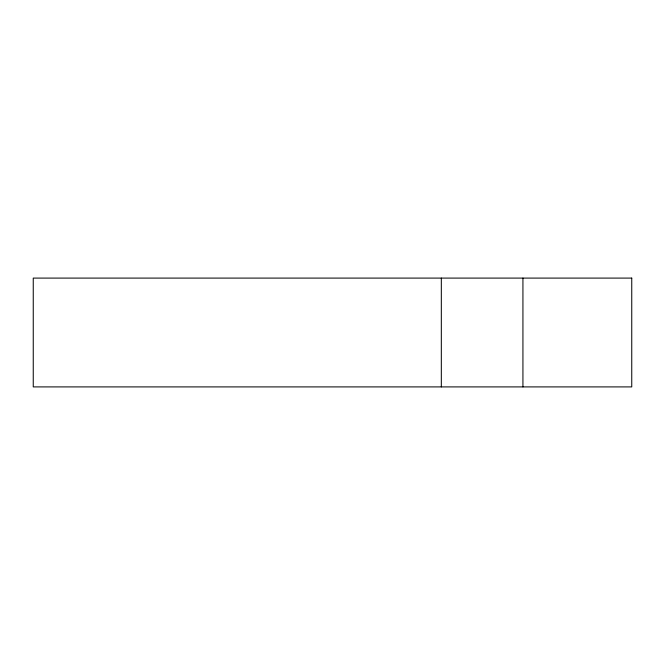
<?xml version="1.0" encoding="UTF-8"?>
<svg xmlns="http://www.w3.org/2000/svg" width="665" height="665" viewBox="0 0 665 665"><rect width="100%" height="100%" fill="white"/><g stroke="black" fill="none" stroke-linecap="round" stroke-linejoin="round"><path stroke-width="1" d="M522.931 278.095L522.931 386.905M441.319 278.095L441.319 386.905M631.75 278.095L33.25 278.095L33.25 386.905L631.75 386.905L631.75 278.095"/></g></svg>
